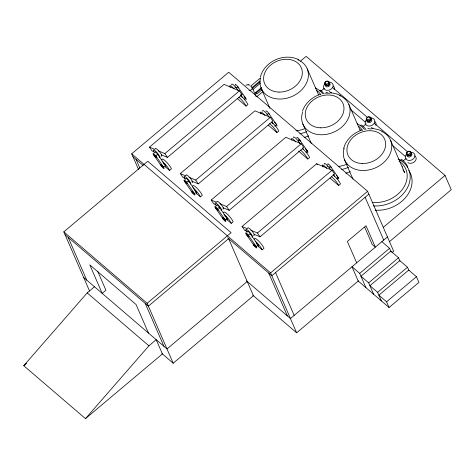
<?xml version="1.0" encoding="UTF-8"?>
<svg xmlns="http://www.w3.org/2000/svg" width="475" height="475" viewBox="0 0 475 475"><rect width="100%" height="100%" fill="white"/><g stroke="black" fill="none" stroke-linecap="round" stroke-linejoin="round"><path stroke-width="0.71" d="M260.33 77.128C264.266 61.287 284.531 52.315 298.959 59.844M343.657 148.574C345.806 139.656 353.394 132.852 361.92 130.061M302.593 110.788C305.36 102.843 312.396 96.936 320.257 94.335M85.476 418.629L148.907 345.818L156.198 339.684L162.402 353.952L85.476 418.629L23.75 365.708L87.18 292.897L94.472 286.763M138.552 169.563L131.7 153.799L228.724 72.23L367.603 191.3L393.662 251.233L391.958 252.664M154.084 151.757L152.071 150.913L149.459 147.119L224.087 84.366L239.483 90.856L242.102 94.65L167.467 157.397L161.441 154.862M89.579 291.092L63.816 231.842L147.778 161.251L231.105 232.691L147.143 303.288L173.203 363.215L253.43 295.759L228.618 238.682M155.758 155.83L157.623 154.256L165.472 165.644L163.608 167.212L161.559 166.345L153.704 154.963L155.758 155.83L163.608 167.212M236.455 87.982L237.85 86.8L245.706 98.188L244.304 99.364M158.157 150.783L164.849 153.603L239.483 90.856M250.752 86.094L260.27 78.09M251.928 87.721L259.813 81.094M252.237 88.433L260.128 81.807M252.908 89.52L260.229 83.362M261.375 88.617L255.74 93.349L255.431 92.637L261.63 87.43M262.046 89.698L256.975 93.961L255.431 92.637M262.812 91.675L256.654 96.853L255.562 95.92M165.763 167.164L169.575 170.436L171.445 168.862A7.499 1.657 49.9 0 0 165.615 161.209A7.499 1.657 49.9 0 0 161.85 159.903M237.363 98.646L246.074 106.115L247.938 104.548A7.499 1.657 49.9 0 0 240.641 95.647M300.497 61.132L306.161 56.371L445.045 175.441L451.25 189.709L389.512 241.621M184.947 178.22L182.934 177.371L180.316 173.577L254.95 110.829L270.346 117.313L272.959 121.107L198.33 183.861L191.639 181.04M186.622 182.287L188.486 180.72L196.335 192.102L194.471 193.669L192.422 192.808L184.567 181.42L186.622 182.287L194.471 193.669M266.849 114.831L268.713 113.264L276.569 124.646L274.704 126.213M189.02 177.246L195.712 180.061L270.346 117.313M321.136 90.974L324.425 88.207M196.626 193.628L200.438 196.893L202.308 195.326A7.499 1.657 49.9 0 0 196.478 187.667A7.499 1.657 49.9 0 0 192.713 186.36M268.227 125.103L276.937 132.578L278.801 131.011A7.499 1.657 49.9 0 0 271.504 122.105M215.804 204.678L213.797 203.834L211.179 200.04L285.813 137.287L301.203 143.777L303.822 147.571L229.193 210.318L223.167 207.783M23.75 365.708L26.576 363.333M217.479 208.751L219.349 207.177L227.198 218.565L225.334 220.133L223.28 219.266L215.43 207.884L217.479 208.751L225.334 220.133M298.175 140.903L299.577 139.727L307.432 151.109L306.031 152.285M219.883 203.704L226.575 206.524L301.203 143.777M226.943 219.622L231.301 223.357L233.166 221.789A7.499 1.657 49.9 0 0 227.578 214.356A7.499 1.657 49.9 0 0 223.547 212.551M298.543 151.097L307.8 159.036L309.664 157.468A7.499 1.657 49.9 0 0 302.367 148.568M246.667 231.141L244.661 230.292L242.042 226.498L316.677 163.75L332.067 170.234L334.685 174.028L260.057 236.782L254.03 234.24M228.944 238.408L148.384 306.137L65.057 234.697M362.799 126.7L366.094 123.927M248.342 235.208L250.212 233.641L258.062 245.023L256.197 246.59L254.143 245.729L246.293 234.347L248.342 235.208L256.197 246.59M329.038 167.36L330.44 166.185L338.295 177.567L336.894 178.743M250.747 230.167L257.438 232.987L332.067 170.234M257.806 246.08L262.164 249.814L264.029 248.247A7.499 1.657 49.9 0 0 258.204 240.593A7.499 1.657 49.9 0 0 254.44 239.287M329.947 178.03L338.663 185.499L340.527 183.932A7.499 1.657 49.9 0 0 333.224 175.032M247.226 281.491L166.998 348.947L83.671 277.501M402.919 161.096L406.214 158.329M358.483 280.808L296.643 332.803L270.584 272.876L367.603 191.3M368.843 194.156L271.825 275.732L227.584 237.803M383.307 227.347L445.045 175.441M387.457 236.96L290.439 318.535L246.578 280.933M365.928 287.654L359.723 273.386L389.577 248.283L381.858 241.668M368.677 282.851L398.531 257.753L390.818 251.138L360.964 276.236L368.677 282.851L373.641 294.268M377.637 292.321L407.491 267.223L399.772 260.609L369.918 285.707L377.637 292.321L381.36 300.883M386.591 301.791L416.444 276.693L408.732 270.073L378.878 295.177L386.591 301.791L389.072 307.497L418.926 282.399L416.444 276.693M245.818 85.185L247.974 84.764L249.909 85.162M325.001 93.183L327.394 92.91M247.974 84.764L248.413 84.782M332.072 92.981L336.472 93.866L340.628 95.564M373.742 128.701L378.136 129.592L382.292 131.29M240.76 94.086L242.102 94.65M244.678 97.755L245.706 98.188M298.549 139.294L299.577 139.727M306.405 150.676L307.432 151.109M337.268 177.139L338.295 177.567M149.459 147.119L154.808 149.376M180.316 173.577L185.672 175.833M211.179 200.04L216.535 202.297M226.177 218.132L227.198 218.565M242.042 226.498L247.398 228.754M257.034 244.589L258.062 245.023M332.838 87.744L367.692 117.622M374.431 123.405L407.598 151.834M329.264 91.23L331.514 93.159M350.621 109.541L365.239 122.069M371.42 127.371L373.107 128.82M392.777 145.683L405.145 156.287M359.723 273.386L352.011 266.766L358.209 281.04L389.072 307.497M131.7 153.799L270.584 272.876M132.941 156.655L143.106 165.371M252.783 295.201L296.643 332.803M63.816 231.842L147.143 303.288M161.945 353.56L173.203 363.215M87.18 292.897L148.907 345.818M333.117 174.343L334.774 176.742M316.677 163.75L317.425 164.837M302.26 147.885L303.495 149.678M271.807 122.022L273.048 123.821M240.534 94.964L242.185 97.357M257.438 232.987L260.057 236.782M226.575 206.524L229.193 210.318M195.712 180.061L198.33 183.861M164.849 153.603L167.467 157.397M390.557 140.262L404.534 172.407M348.893 104.536L360.252 130.661M407.491 267.223L408.922 270.512M398.531 257.753L399.992 261.108M389.577 248.283L391.056 251.679M365.115 197.291L383.729 240.101M307.23 68.816L318.582 94.935M344.5 159.689L352.943 179.117M364.681 227.121L372.246 244.512L375.333 247.16L366.023 225.756L347.367 241.442L356.672 262.847M302.836 123.969L311.279 143.391M261.173 88.249L269.907 108.342M252.088 87.358L255.58 95.386M275.553 272.591L294.168 315.4M268.737 273.083L287.351 315.893M136.028 159.303L139.87 168.132M145.297 303.495L163.911 346.299M148.479 333.07L136.07 304.534L89.781 264.842L102.184 293.378L105.919 290.243L97.648 271.213M68.145 237.34L86.759 280.149M320.025 90.998A3.747 0.831 49.9 0 1 321.053 90.683A3.747 0.831 49.9 0 1 324.039 93.949M308.685 135.892A29.996 23.471 -23.5 0 1 304.131 137.483M306.826 131.617A29.996 23.471 -23.5 0 1 299.903 133.784M315.406 87.964A29.996 23.471 -23.5 0 1 322.786 93.718M304.184 128.885A27.491 21.512 -23.5 0 1 295.907 130.88M316.813 90.493A27.491 21.512 -23.5 0 1 320.88 94.715M250.972 86.42A2.5 1.953 -23.5 0 1 252.029 88.831A2.5 1.953 -23.5 0 1 249.066 90.404M410.162 151.863A2.5 1.953 -23.5 0 1 411.118 154.464A2.5 1.953 -23.5 0 1 407.829 155.758A2.5 1.953 -23.5 0 1 406.873 153.158M410.869 154.12A1.746 1.366 -23.5 0 1 408.245 155.557M407.782 155.242A1.746 1.366 -23.5 0 1 407.657 155.076M369.823 117.408A2.5 1.953 -23.5 0 1 371.159 119.73A2.5 1.953 -23.5 0 1 368.238 121.457A2.5 1.953 -23.5 0 1 366.498 119.373M370.928 117.871A2.5 1.953 -23.5 0 1 368.125 120.893A2.5 1.953 -23.5 0 1 366.825 117.764A2.5 1.953 -23.5 0 1 370.928 117.871A4.999 3.913 -23.5 0 1 374.454 122.853A4.999 3.913 -23.5 0 1 367.282 125.732A4.999 3.913 -23.5 0 1 366.575 119.617M370.732 119.373A1.746 1.366 -23.5 0 1 370.738 119.789M370.47 120.407A1.746 1.366 -23.5 0 1 368.82 121.273M367.87 121.024A1.746 1.366 -23.5 0 1 367.703 120.888M328.373 81.742A2.5 1.953 -23.5 0 1 329.329 84.342A2.5 1.953 -23.5 0 1 326.04 85.637A2.5 1.953 -23.5 0 1 325.09 83.036M328.92 83.279A1.746 1.366 -23.5 0 1 328.124 85.28A1.746 1.366 -23.5 0 1 325.868 84.96M333.296 85.969A4.999 3.913 -23.5 0 1 334.186 89.603M331.503 92.512A4.999 3.913 -23.5 0 1 326.456 92.673M329.757 82.175A4.999 3.913 -23.5 0 1 332.72 87.281A4.999 3.913 -23.5 0 1 325.731 90.054A4.999 3.913 -23.5 0 1 324.609 84.218M329.407 83.131A2.5 1.953 -23.5 0 1 328.415 86.646A2.5 1.953 -23.5 0 1 325.327 84.793M414.788 155.859A4.999 3.913 -23.5 0 1 414.758 161.577A4.999 3.913 -23.5 0 1 407.912 162.587M412.003 152.368A4.999 3.913 -23.5 0 1 414.354 157.67A4.999 3.913 -23.5 0 1 407.378 160.117A4.999 3.913 -23.5 0 1 406.392 154.339M411.107 153.199A2.5 1.953 -23.5 0 1 411.487 155.788A2.5 1.953 -23.5 0 1 408.387 156.91A2.5 1.953 -23.5 0 1 407.206 154.618M374.959 121.689A4.999 3.913 -23.5 0 1 375.856 125.323M373.166 128.232A4.999 3.913 -23.5 0 1 367.787 128.191M370.702 118.661A2.5 1.953 -23.5 0 1 371.575 121.036A2.5 1.953 -23.5 0 1 368.748 122.592A2.5 1.953 -23.5 0 1 366.955 120.721M402.652 166.85A4.999 1.104 49.9 0 1 402.414 166.606M401.114 160.645A4.999 1.104 49.9 0 1 404.112 161.542A4.999 1.104 49.9 0 1 407.342 167.158M360.287 129.776A4.999 1.104 49.9 0 1 360.098 129.503M360.798 125.697A4.999 1.104 49.9 0 1 362.306 125.614A4.999 1.104 49.9 0 1 365.999 129.574M297.89 59.808A24.997 19.564 -23.5 0 1 305.823 84.348A24.997 19.564 -23.5 0 1 276.302 98.812A24.997 19.564 -23.5 0 1 260.46 78.149M339.554 95.528A24.997 19.564 -23.5 0 1 347.1 120.745A24.997 19.564 -23.5 0 1 316.415 134.271A24.997 19.564 -23.5 0 1 302.735 111.762M350.348 171.618A29.996 23.471 -23.5 0 1 345.794 173.209M348.49 167.337A29.996 23.471 -23.5 0 1 341.572 169.504M357.069 123.684A29.996 23.471 -23.5 0 1 364.45 129.443M347.207 164.065A27.491 21.512 -23.5 0 1 338.764 166.446M358.483 126.213A27.491 21.512 -23.5 0 1 362.544 130.435M408.755 170.483A29.996 23.471 -23.5 0 1 405.614 197.493A29.996 23.471 -23.5 0 1 375.149 210.158M398.175 159.149A29.996 23.471 -23.5 0 1 407.342 187.958A29.996 23.471 -23.5 0 1 373.285 205.877M399.154 161.233A27.491 21.512 -23.5 0 1 403.322 188.035A27.491 21.512 -23.5 0 1 372.216 202.291M402.954 169.777A24.997 19.564 -23.5 0 1 404.569 172.49M381.853 131.528A24.997 19.564 -23.5 0 1 388.651 156.655A24.997 19.564 -23.5 0 1 358.352 170.05A24.997 19.564 -23.5 0 1 344.173 148.182M163.596 163.519A2.5 0.552 49.9 0 1 165.668 165.965A2.5 0.552 49.9 0 1 165.532 166.885M162.278 161.536A7.499 1.657 49.9 0 1 169.575 170.436M155.07 152.534A2.5 0.552 49.9 0 1 156.222 152.618A2.5 0.552 49.9 0 1 158.258 155.545M154.363 152.695A4.999 1.104 49.9 0 1 154.025 150.053A4.999 1.104 49.9 0 1 158.585 154.601A4.999 1.104 49.9 0 1 159.351 157.67M155.159 148.96A4.999 1.104 49.9 0 1 159.357 151.602A4.999 1.104 49.9 0 1 161.078 156.049M243.936 96.158A2.5 0.552 49.9 0 1 245.902 98.509A2.5 0.552 49.9 0 1 245.842 99.471M238.771 97.215A7.499 1.657 49.9 0 1 246.074 106.115M235.351 85.191A2.5 0.552 49.9 0 1 236.39 85.108A2.5 0.552 49.9 0 1 238.486 88.089M234.876 87.026A2.5 0.552 49.9 0 1 235.463 87.679M231.693 84.799A4.999 1.104 49.9 0 1 233.979 85.316A4.999 1.104 49.9 0 1 238.017 90.517M230.256 87.37A4.999 1.104 49.9 0 1 230.476 85.714A4.999 1.104 49.9 0 1 234.104 88.991M262.521 111.108A4.999 1.104 49.9 0 1 265.074 111.987A4.999 1.104 49.9 0 1 268.963 117.177M261.119 113.834A4.999 1.104 49.9 0 1 261.339 112.171A4.999 1.104 49.9 0 1 264.967 115.455M266.083 111.346A2.5 0.552 49.9 0 1 267.609 111.916A2.5 0.552 49.9 0 1 269.331 114.707M269.634 123.678A7.499 1.657 49.9 0 1 276.937 132.578M274.301 122.241A2.5 0.552 49.9 0 1 276.563 124.652A2.5 0.552 49.9 0 1 276.705 125.928M185.404 179.419A4.999 1.104 49.9 0 1 184.615 176.415A4.999 1.104 49.9 0 1 188.836 180.233A4.999 1.104 49.9 0 1 190.629 184.146M186.058 175.578A4.999 1.104 49.9 0 1 189.988 177.792A4.999 1.104 49.9 0 1 192.084 182.566M185.85 178.802A2.5 0.552 49.9 0 1 187.376 179.372A2.5 0.552 49.9 0 1 189.098 182.157M192.749 187.72A7.499 1.657 49.9 0 1 200.438 196.893M194.067 189.697A2.5 0.552 49.9 0 1 196.377 192.173A2.5 0.552 49.9 0 1 196.395 193.349M293.384 137.566A4.999 1.104 49.9 0 1 295.937 138.451A4.999 1.104 49.9 0 1 299.826 143.64M291.983 140.291A4.999 1.104 49.9 0 1 292.202 138.635A4.999 1.104 49.9 0 1 295.83 141.912M297.023 138.005A2.5 0.552 49.9 0 1 298.644 138.563A2.5 0.552 49.9 0 1 299.992 141.229M300.497 150.136A7.499 1.657 49.9 0 1 307.8 159.036M305.164 148.705A2.5 0.552 49.9 0 1 307.551 151.311A2.5 0.552 49.9 0 1 307.313 152.243M216.268 205.883A4.999 1.104 49.9 0 1 215.656 202.932A4.999 1.104 49.9 0 1 220.246 207.433A4.999 1.104 49.9 0 1 221.077 210.591M216.885 201.887A4.999 1.104 49.9 0 1 221.083 204.523A4.999 1.104 49.9 0 1 222.805 208.97M216.796 205.461A2.5 0.552 49.9 0 1 218.476 206.085A2.5 0.552 49.9 0 1 219.699 208.673M223.998 214.457A7.499 1.657 49.9 0 1 231.301 223.357M224.93 216.161A2.5 0.552 49.9 0 1 227.323 218.761A2.5 0.552 49.9 0 1 227.086 219.699M256.292 242.992A2.5 0.552 49.9 0 1 258.257 245.349A2.5 0.552 49.9 0 1 258.198 246.305M255.265 241.229A7.499 1.657 49.9 0 1 262.164 249.814M247.707 232.026A2.5 0.552 49.9 0 1 248.692 231.895A2.5 0.552 49.9 0 1 250.836 234.858M246.953 232.073A4.999 1.104 49.9 0 1 246.614 229.437A4.999 1.104 49.9 0 1 251.174 233.985A4.999 1.104 49.9 0 1 251.94 237.055M247.724 228.208A4.999 1.104 49.9 0 1 252.172 231.26A4.999 1.104 49.9 0 1 253.513 235.362M336.526 175.536A2.5 0.552 49.9 0 1 338.485 177.893A2.5 0.552 49.9 0 1 338.432 178.849M331.36 176.599A7.499 1.657 49.9 0 1 338.663 185.499M327.934 164.57A2.5 0.552 49.9 0 1 329.448 164.962A2.5 0.552 49.9 0 1 330.855 167.693M327.002 165.959A2.5 0.552 49.9 0 1 327.584 166.529M324.282 164.184A4.999 1.104 49.9 0 1 326.568 164.7A4.999 1.104 49.9 0 1 330.606 169.902M322.976 166.992A4.999 1.104 49.9 0 1 322.994 165.068A4.999 1.104 49.9 0 1 326.687 168.376M408.245 155.295A2.5 1.953 -23.5 0 0 411.053 152.273A2.5 1.953 -23.5 0 0 406.95 152.16A2.5 1.953 -23.5 0 0 408.245 155.295M408.185 154.244A1.746 1.366 -23.5 0 0 410.18 152.154A1.746 1.366 -23.5 0 0 407.324 152.042A1.746 1.366 -23.5 0 0 408.185 154.244M368.066 119.848A1.746 1.366 -23.5 0 0 370.055 117.752A1.746 1.366 -23.5 0 0 367.199 117.64A1.746 1.366 -23.5 0 0 368.066 119.848M326.456 85.173A2.5 1.953 -23.5 0 0 329.264 82.151A2.5 1.953 -23.5 0 0 325.161 82.038A2.5 1.953 -23.5 0 0 326.456 85.173M326.402 84.123A1.746 1.366 -23.5 0 0 328.391 82.032A1.746 1.366 -23.5 0 0 325.535 81.92A1.746 1.366 -23.5 0 0 326.402 84.123M278.932 92.085A19.997 15.651 -23.5 0 0 301.382 67.901A19.997 15.651 -23.5 0 0 268.565 67.04A19.997 15.651 -23.5 0 0 278.932 92.085M320.595 127.811A19.997 15.651 -23.5 0 0 343.045 103.627A19.997 15.651 -23.5 0 0 310.228 102.76A19.997 15.651 -23.5 0 0 320.595 127.811M362.259 163.531A19.997 15.651 -23.5 0 0 384.708 139.347A19.997 15.651 -23.5 0 0 351.892 138.486A19.997 15.651 -23.5 0 0 362.259 163.531M161.286 165.953A2.5 0.552 49.9 0 0 164.071 168.518A2.5 0.552 49.9 0 0 162.028 165.348A2.5 0.552 49.9 0 0 161.286 165.953M153.502 154.654A2.5 0.552 49.9 0 0 156.317 157.326A2.5 0.552 49.9 0 0 154.375 154.209A2.5 0.552 49.9 0 0 153.502 154.654M184.365 181.112A2.5 0.552 49.9 0 0 187.18 183.783A2.5 0.552 49.9 0 0 185.238 180.666A2.5 0.552 49.9 0 0 184.365 181.112M192.149 192.411A2.5 0.552 49.9 0 0 194.934 194.982A2.5 0.552 49.9 0 0 192.892 191.805A2.5 0.552 49.9 0 0 192.149 192.411M215.228 207.575A2.5 0.552 49.9 0 0 218.043 210.247A2.5 0.552 49.9 0 0 216.101 207.13A2.5 0.552 49.9 0 0 215.228 207.575M223.013 218.874A2.5 0.552 49.9 0 0 225.791 221.445A2.5 0.552 49.9 0 0 223.755 218.268A2.5 0.552 49.9 0 0 223.013 218.874M253.876 245.332A2.5 0.552 49.9 0 0 256.654 247.902A2.5 0.552 49.9 0 0 254.618 244.732A2.5 0.552 49.9 0 0 253.876 245.332M246.092 234.038A2.5 0.552 49.9 0 0 248.9 236.704A2.5 0.552 49.9 0 0 246.964 233.587A2.5 0.552 49.9 0 0 246.092 234.038"/></g></svg>
